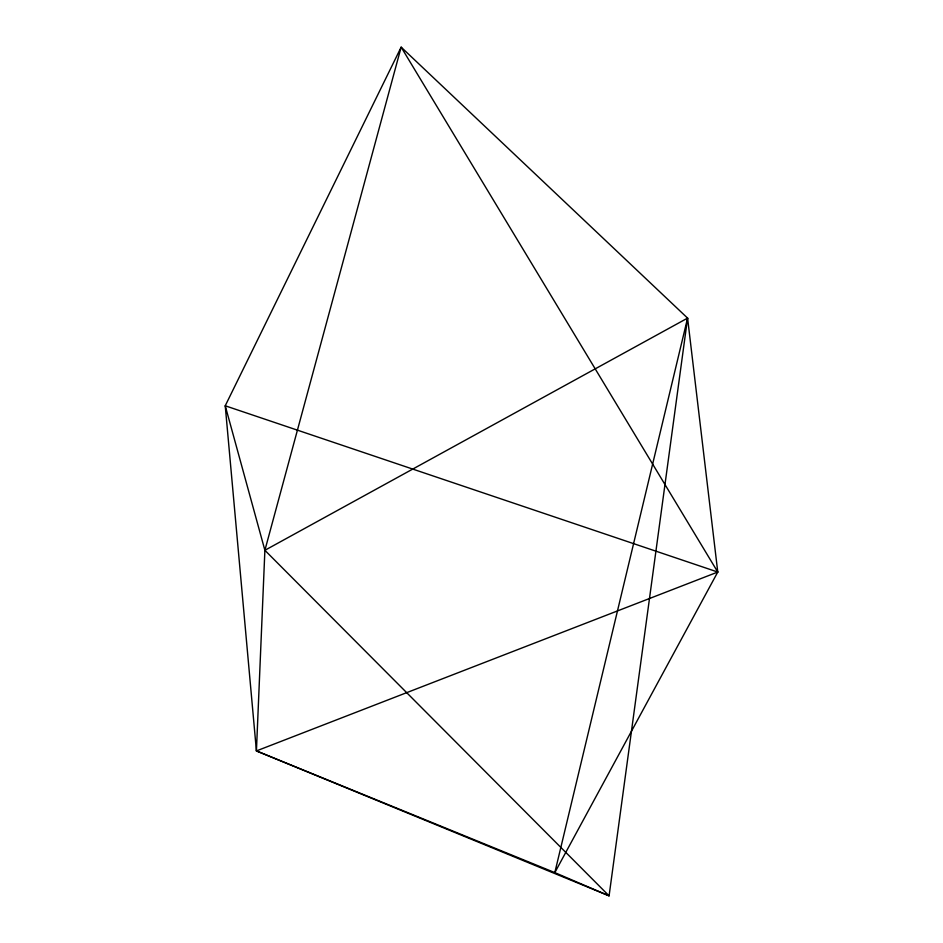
<?xml version="1.0" encoding="UTF-8"?>
<svg xmlns="http://www.w3.org/2000/svg" width="943" height="943" viewBox="0 0 943 943"><rect width="100%" height="100%" fill="white"/><g stroke="black" fill="none" stroke-linecap="round" stroke-linejoin="round"><path stroke-width="1.41" d="M256.425 750.923L264.889 550.299L401.152 47.15L687.588 318.109L717.764 572.047L554.814 872.605L256.425 750.923L225.236 405.785L401.152 47.15L717.764 572.047L256.425 750.923L609.084 895.85L687.588 318.109L264.889 550.299L225.236 405.785L717.764 572.047M687.588 318.109L554.814 872.605L609.084 895.85L264.889 550.299"/></g></svg>
